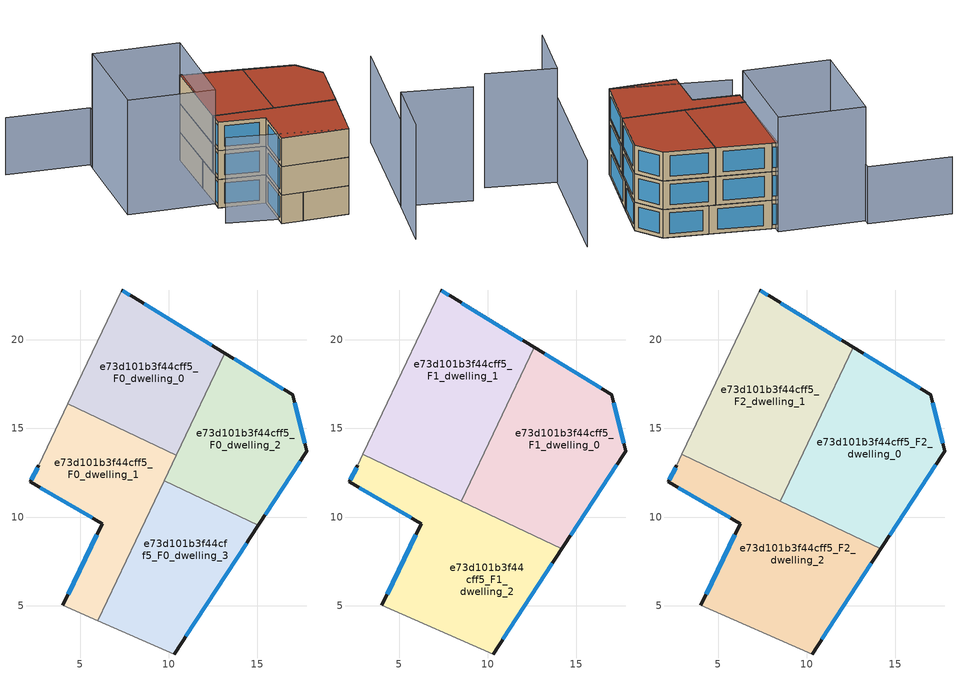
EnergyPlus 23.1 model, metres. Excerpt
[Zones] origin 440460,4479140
e73d101b3f44cff5_F0_dwelling_0
 floor ground (EU_floor_Construction): 10.42,13.48 13.16,19.25 7.88,22.48 7.34,22.82 4.29,16.39 z0
 wall outside (EU_wall_Construction): 7.34,22.82 7.88,22.48 13.16,19.25 z0:3
 wall to e73d101b3f44cff5_F0_dwelling_1 (EU_wall_Construction): 10.42,13.48 4.29,16.39 z0:3
 wall adiabatic (EU_wall_Construction): 4.29,16.39 7.34,22.82 z0:3
 wall to e73d101b3f44cff5_F0_dwelling_2 (EU_wall_Construction): 13.16,19.25 10.42,13.48 z0:3
 window (EU_Window_Construction): 7.41,22.77 7.8,22.53 / 8.61,22.03 12.42,19.7 z0.42:2.58
e73d101b3f44cff5_F0_dwelling_1
 floor ground (EU_floor_Construction): 6,4.15 10.42,13.48 4.29,16.39 2.65,12.92 2.18,11.98 6.26,9.63 4.01,5.02 z0
 wall outside (EU_wall_Construction): 4.01,5.02 6.26,9.63 2.18,11.98 2.65,12.92 z0:3
 wall adiabatic (EU_wall_Construction): 2.65,12.92 4.29,16.39 / 6,4.15 4.01,5.02 z0:3
 wall to e73d101b3f44cff5_F0_dwelling_3 (EU_wall_Construction): 9.75,12.06 6,4.15 z0:3
 wall to e73d101b3f44cff5_F0_dwelling_2 (EU_wall_Construction): 10.42,13.48 9.75,12.06 z0:3
 window (EU_Window_Construction): 5.69,9.95 2.74,11.65 / 2.24,12.11 2.59,12.79 / 4.32,5.66 5.94,8.99 z0.42:2.58
e73d101b3f44cff5_F0_dwelling_2
 floor ground (EU_floor_Construction): 15.05,9.54 17.78,13.72 17.01,16.9 13.16,19.25 9.75,12.06 z0
 wall outside (EU_wall_Construction): 13.16,19.25 17.01,16.9 17.78,13.72 15.05,9.54 z0:3
 wall to e73d101b3f44cff5_F0_dwelling_3 (EU_wall_Construction): 15.05,9.54 9.75,12.06 z0:3
 window (EU_Window_Construction): 13.69,18.93 16.47,17.23 / 17.11,16.46 17.68,14.16 / 17.41,13.14 15.43,10.12 z0.42:2.58
e73d101b3f44cff5_F0_dwelling_3
 floor ground (EU_floor_Construction): 10.3,2.27 15.05,9.54 9.75,12.06 6,4.15 z0
 wall outside (EU_wall_Construction): 15.05,9.54 10.3,2.27 z0:3
 wall adiabatic (EU_wall_Construction): 10.3,2.27 6,4.15 z0:3
 window (EU_Window_Construction): 14.39,8.53 10.96,3.28 z0.42:2.58
e73d101b3f44cff5_F1_dwelling_0
 floor to e73d101b3f44cff5_F0_dwelling_2 (EU_floor_Construction): 15.05,9.54 17.78,13.72 17.01,16.9 13.16,19.25 9.75,12.06 z3
 floor to e73d101b3f44cff5_F0_dwelling_0 (EU_floor_Construction): 10.42,13.48 13.16,19.25 12.61,19.59 9.84,13.76 z3
 floor to e73d101b3f44cff5_F0_dwelling_3 (EU_floor_Construction): 14.18,8.21 15.05,9.54 9.75,12.06 9.07,10.63 z3
 floor to e73d101b3f44cff5_F0_dwelling_1 (EU_floor_Construction): 9.07,10.63 10.42,13.48 9.84,13.76 8.49,10.9 z3
 wall outside (EU_wall_Construction): 12.61,19.59 17.01,16.9 17.78,13.72 14.18,8.21 z3:6
 wall to e73d101b3f44cff5_F1_dwelling_1 (EU_wall_Construction): 8.49,10.9 12.61,19.59 z3:6
 wall to e73d101b3f44cff5_F1_dwelling_2 (EU_wall_Construction): 14.18,8.21 8.49,10.9 z3:6
 window (EU_Window_Construction): 17.28,12.96 14.68,8.97 / 13.22,19.22 16.39,17.28 / 17.11,16.46 17.68,14.16 z3.42:5.58
e73d101b3f44cff5_F1_dwelling_1
 floor to e73d101b3f44cff5_F0_dwelling_0 (EU_floor_Construction): 9.84,13.76 12.61,19.59 7.88,22.48 7.34,22.82 4.29,16.39 z3
 floor to e73d101b3f44cff5_F0_dwelling_1 (EU_floor_Construction): 8.49,10.9 9.84,13.76 4.29,16.39 2.94,13.53 z3
 wall outside (EU_wall_Construction): 7.34,22.82 7.88,22.48 12.61,19.59 z3:6
 wall adiabatic (EU_wall_Construction): 2.94,13.53 7.34,22.82 z3:6
 wall to e73d101b3f44cff5_F1_dwelling_2 (EU_wall_Construction): 8.49,10.9 2.94,13.53 z3:6
 window (EU_Window_Construction): 7.41,22.77 7.8,22.53 / 8.53,22.08 11.95,19.99 z3.42:5.58
e73d101b3f44cff5_F1_dwelling_2
 floor to e73d101b3f44cff5_F0_dwelling_1 (EU_floor_Construction): 6,4.15 9.07,10.63 2.94,13.53 2.65,12.92 2.18,11.98 6.26,9.63 4.01,5.02 z3
 floor to e73d101b3f44cff5_F0_dwelling_3 (EU_floor_Construction): 10.3,2.27 14.18,8.21 9.07,10.63 6,4.15 z3
 wall outside (EU_wall_Construction): 14.18,8.21 10.3,2.27 / 4.01,5.02 6.26,9.63 2.18,11.98 2.65,12.92 z3:6
 wall adiabatic (EU_wall_Construction): 2.65,12.92 2.94,13.53 / 10.3,2.27 4.01,5.02 z3:6
 window (EU_Window_Construction): 5.69,9.95 2.74,11.65 / 2.24,12.11 2.59,12.79 / 13.64,7.38 10.84,3.09 / 4.32,5.66 5.94,8.99 z3.42:5.58
e73d101b3f44cff5_F2_dwelling_0
 floor to e73d101b3f44cff5_F1_dwelling_0 (EU_floor_Construction): 14.18,8.21 17.78,13.72 17.01,16.9 12.61,19.59 8.49,10.9 z6
 wall outside (EU_wall_Construction): 12.61,19.59 17.01,16.9 17.78,13.72 14.18,8.21 z6:9
 wall to e73d101b3f44cff5_F2_dwelling_1 (EU_wall_Construction): 8.49,10.9 12.61,19.59 z6:9
 wall to e73d101b3f44cff5_F2_dwelling_2 (EU_wall_Construction): 14.18,8.21 8.49,10.9 z6:9
 window (EU_Window_Construction): 17.28,12.96 14.68,8.97 / 13.22,19.22 16.39,17.28 / 17.11,16.46 17.68,14.16 z6.42:8.58
 roof outside (EU_roof_Construction): 17.01,16.9 17.78,13.72 14.18,8.21 8.49,10.9 12.61,19.59 z9
e73d101b3f44cff5_F2_dwelling_1
 floor to e73d101b3f44cff5_F1_dwelling_1 (EU_floor_Construction): 8.49,10.9 12.61,19.59 7.88,22.48 7.34,22.82 2.94,13.53 z6
 wall outside (EU_wall_Construction): 7.34,22.82 7.88,22.48 12.61,19.59 z6:9
 wall adiabatic (EU_wall_Construction): 2.94,13.53 7.34,22.82 z6:9
 wall to e73d101b3f44cff5_F2_dwelling_2 (EU_wall_Construction): 8.49,10.9 2.94,13.53 z6:9
 window (EU_Window_Construction): 7.41,22.77 7.8,22.53 / 8.53,22.08 11.95,19.99 z6.42:8.58
 roof outside (EU_roof_Construction): 12.61,19.59 8.49,10.9 2.94,13.53 7.34,22.82 7.88,22.48 z9
e73d101b3f44cff5_F2_dwelling_2
 floor to e73d101b3f44cff5_F1_dwelling_2 (EU_floor_Construction): 10.3,2.27 14.18,8.21 2.94,13.53 2.65,12.92 2.18,11.98 6.26,9.63 4.01,5.02 z6
 wall outside (EU_wall_Construction): 14.18,8.21 10.3,2.27 / 4.01,5.02 6.26,9.63 2.18,11.98 2.65,12.92 z6:9
 wall adiabatic (EU_wall_Construction): 2.65,12.92 2.94,13.53 / 10.3,2.27 4.01,5.02 z6:9
 window (EU_Window_Construction): 5.69,9.95 2.74,11.65 / 2.24,12.11 2.59,12.79 / 13.64,7.38 10.84,3.09 / 4.32,5.66 5.94,8.99 z6.42:8.58
 roof outside (EU_roof_Construction): 14.18,8.21 10.3,2.27 4.01,5.02 6.26,9.63 2.18,11.98 2.65,12.92 2.94,13.53 z9
shading: 10.86,-6.49 15.22,0.2 / 15.22,0.2 21.14,-3.66 / -5.22,16.86 0.01,27.33 / 0.01,27.33 7.89,23.39 / 7.89,23.39 2.65,12.92 / 2.65,12.92 -5.22,16.86 z0:12; 0.22,8.86 10.3,2.27 / 13.8,-2 23.71,13.34 z0:9; -7.18,31.83 0.39,28.02 / 0.39,28.02 -4.82,17.66 z0:6
[Building]
EU S2 Campaign: North Axis=0; Terrain=City; Solar Distribution=FullExterior
[Site:Location]
Madrid: Latitude=40.5; Longitude=-3.5; Time Zone=1; Elevation=609
[SizingPeriod:WeatherFileDays]
AnnualSizingPeriod: Begin Month=1; Begin Day of Month=1; End Month=12; End Day of Month=31; Day of Week for Start Day=Monday; Use Weather File Daylight Saving Period=No; Use Weather File Rain and Snow Indicators=No
[MATERIAL]
EU_InternalMass_Material: Roughness=MediumRough; Thickness=0.1; Conductivity=1; Density=1800; Specific Heat=900; Thermal Absorptance=0.9; Solar Absorptance=0.7; Visible Absorptance=0.7
[MATERIAL:NOMASS] Roughness=MediumRough; Thermal Absorptance=0.9; Solar Absorptance=0.7; Visible Absorptance=0.7
Name | Thermal Resistance
EU_wall_NoMass | 1.60022
EU_roof_NoMass | 1.57597
EU_floor_NoMass | 0.470652
[WINDOWMATERIAL:SIMPLEGLAZINGSYSTEM]
EU_Window_SimpleGlazing: UFactor=3.28802; Solar Heat Gain Coefficient=0.85; Visible Transmittance=0.85
[CONSTRUCTION]
EU_wall_Construction: EU_wall_NoMass
EU_roof_Construction: EU_roof_NoMass
EU_floor_Construction: EU_floor_NoMass
EU_InternalMass_Construction: EU_InternalMass_Material
EU_Window_Construction: EU_Window_SimpleGlazing
[ZONE] Type=1; Multiplier=1; Ceiling Height=autocalculate; Floor Area=autocalculate; Part of Total Floor Area=Yes
Name | Volume
e73d101b3f44cff5_F0_dwelling_0 | 137.369
e73d101b3f44cff5_F1_dwelling_0; e73d101b3f44cff5_F2_dwelling_0 | 183.187
e73d101b3f44cff5_F0_dwelling_1; e73d101b3f44cff5_F0_dwelling_3 | 137.385
e73d101b3f44cff5_F1_dwelling_1; e73d101b3f44cff5_F2_dwelling_1 | 183.19
e73d101b3f44cff5_F0_dwelling_2 | 137.386
e73d101b3f44cff5_F1_dwelling_2; e73d101b3f44cff5_F2_dwelling_2 | 183.18
[INTERNALMASS] Construction=EU_InternalMass_Construction
Name | Zone or ZoneList | Surface Area
e73d101b3f44cff5_F0_dwelling_0_EU_InternalMass | e73d101b3f44cff5_F0_dwelling_0 | 45.7897
e73d101b3f44cff5_F0_dwelling_1_EU_InternalMass | e73d101b3f44cff5_F0_dwelling_1 | 45.7951
e73d101b3f44cff5_F0_dwelling_2_EU_InternalMass | e73d101b3f44cff5_F0_dwelling_2 | 45.7954
e73d101b3f44cff5_F0_dwelling_3_EU_InternalMass | e73d101b3f44cff5_F0_dwelling_3 | 45.795
e73d101b3f44cff5_F1_dwelling_0_EU_InternalMass | e73d101b3f44cff5_F1_dwelling_0 | 61.0613
e73d101b3f44cff5_F1_dwelling_1_EU_InternalMass | e73d101b3f44cff5_F1_dwelling_1 | 61.0603
e73d101b3f44cff5_F1_dwelling_2_EU_InternalMass | e73d101b3f44cff5_F1_dwelling_2 | 61.0603
e73d101b3f44cff5_F2_dwelling_0_EU_InternalMass | e73d101b3f44cff5_F2_dwelling_0 | 61.0613
e73d101b3f44cff5_F2_dwelling_1_EU_InternalMass | e73d101b3f44cff5_F2_dwelling_1 | 61.0603
e73d101b3f44cff5_F2_dwelling_2_EU_InternalMass | e73d101b3f44cff5_F2_dwelling_2 | 61.0603
[OTHEREQUIPMENT] Fuel Type=Electricity; Design Level Calculation Method=Watts/Area; Power per Zone Floor Area=1; Fraction Latent=0; Fraction Radiant=0; Fraction Lost=0; Carbon Dioxide Generation Rate=0; EndUse Subcategory=EU_Step8_InternalGains
Name | Zone or ZoneList or Space or SpaceList | Schedule
EU_Step8_InternalGain_e73d101b3f44cff5_F0_dwelling_0_f000 | e73d101b3f44cff5_F0_dwelling_0 | EU_Step8_GainSchedule_e73d101b3f44cff5_F0_dwelling_0_f000
EU_Step8_InternalGain_e73d101b3f44cff5_F0_dwelling_1_f000 | e73d101b3f44cff5_F0_dwelling_1 | EU_Step8_GainSchedule_e73d101b3f44cff5_F0_dwelling_1_f000
EU_Step8_InternalGain_e73d101b3f44cff5_F0_dwelling_2_f000 | e73d101b3f44cff5_F0_dwelling_2 | EU_Step8_GainSchedule_e73d101b3f44cff5_F0_dwelling_2_f000
EU_Step8_InternalGain_e73d101b3f44cff5_F0_dwelling_3_f000 | e73d101b3f44cff5_F0_dwelling_3 | EU_Step8_GainSchedule_e73d101b3f44cff5_F0_dwelling_3_f000
EU_Step8_InternalGain_e73d101b3f44cff5_F1_dwelling_0_f000 | e73d101b3f44cff5_F1_dwelling_0 | EU_Step8_GainSchedule_e73d101b3f44cff5_F1_dwelling_0_f000
EU_Step8_InternalGain_e73d101b3f44cff5_F1_dwelling_1_f000 | e73d101b3f44cff5_F1_dwelling_1 | EU_Step8_GainSchedule_e73d101b3f44cff5_F1_dwelling_1_f000
EU_Step8_InternalGain_e73d101b3f44cff5_F1_dwelling_2_f000 | e73d101b3f44cff5_F1_dwelling_2 | EU_Step8_GainSchedule_e73d101b3f44cff5_F1_dwelling_2_f000
EU_Step8_InternalGain_e73d101b3f44cff5_F2_dwelling_0_f000 | e73d101b3f44cff5_F2_dwelling_0 | EU_Step8_GainSchedule_e73d101b3f44cff5_F2_dwelling_0_f000
EU_Step8_InternalGain_e73d101b3f44cff5_F2_dwelling_1_f000 | e73d101b3f44cff5_F2_dwelling_1 | EU_Step8_GainSchedule_e73d101b3f44cff5_F2_dwelling_1_f000
EU_Step8_InternalGain_e73d101b3f44cff5_F2_dwelling_2_f000 | e73d101b3f44cff5_F2_dwelling_2 | EU_Step8_GainSchedule_e73d101b3f44cff5_F2_dwelling_2_f000
[ZONEVENTILATION:DESIGNFLOWRATE] Schedule=EU_AlwaysOn; Design Flow Rate Calculation Method=AirChanges/Hour; Air Changes per Hour=0.480704; Ventilation Type=Natural; Fan Pressure Rise=0; Fan Total Efficiency=1; Constant Term Coefficient=1; Temperature Term Coefficient=0; Velocity Term Coefficient=0; Velocity Squared Term Coefficient=0; Minimum Indoor Temperature=-100; Maximum Indoor Temperature=100; Delta Temperature=-100; Minimum Outdoor Temperature=-100; Maximum Outdoor Temperature=100; Maximum Wind Speed=40
Name | Zone or ZoneList or Space or SpaceList
EU_ConstantAir_e73d101b3f44cff5_F0_dwelling_0 | e73d101b3f44cff5_F0_dwelling_0
EU_ConstantAir_e73d101b3f44cff5_F0_dwelling_1 | e73d101b3f44cff5_F0_dwelling_1
EU_ConstantAir_e73d101b3f44cff5_F0_dwelling_2 | e73d101b3f44cff5_F0_dwelling_2
EU_ConstantAir_e73d101b3f44cff5_F0_dwelling_3 | e73d101b3f44cff5_F0_dwelling_3
EU_ConstantAir_e73d101b3f44cff5_F1_dwelling_0 | e73d101b3f44cff5_F1_dwelling_0
EU_ConstantAir_e73d101b3f44cff5_F1_dwelling_1 | e73d101b3f44cff5_F1_dwelling_1
EU_ConstantAir_e73d101b3f44cff5_F1_dwelling_2 | e73d101b3f44cff5_F1_dwelling_2
EU_ConstantAir_e73d101b3f44cff5_F2_dwelling_0 | e73d101b3f44cff5_F2_dwelling_0
EU_ConstantAir_e73d101b3f44cff5_F2_dwelling_1 | e73d101b3f44cff5_F2_dwelling_1
EU_ConstantAir_e73d101b3f44cff5_F2_dwelling_2 | e73d101b3f44cff5_F2_dwelling_2
[HVACTEMPLATE:THERMOSTAT] Constant Heating Setpoint=20; Constant Cooling Setpoint=50
EU_HeatOnly_e73d101b3f44cff5_F0_dwelling_0; EU_HeatOnly_e73d101b3f44cff5_F0_dwelling_1; EU_HeatOnly_e73d101b3f44cff5_F0_dwelling_2; EU_HeatOnly_e73d101b3f44cff5_F0_dwelling_3; EU_HeatOnly_e73d101b3f44cff5_F1_dwelling_0; EU_HeatOnly_e73d101b3f44cff5_F1_dwelling_1; EU_HeatOnly_e73d101b3f44cff5_F1_dwelling_2; EU_HeatOnly_e73d101b3f44cff5_F2_dwelling_0; EU_HeatOnly_e73d101b3f44cff5_F2_dwelling_1; EU_HeatOnly_e73d101b3f44cff5_F2_dwelling_2
[HVACTEMPLATE:ZONE:IDEALLOADSAIRSYSTEM] System Availability Schedule=EU_AlwaysOn; Maximum Heating Supply Air Temperature=50; Minimum Cooling Supply Air Temperature=13; Maximum Heating Supply Air Humidity Ratio=0.0156; Minimum Cooling Supply Air Humidity Ratio=0.0077; Heating Limit=NoLimit; Cooling Limit=NoLimit; Heating Availability Schedule=EU_AlwaysOn; Cooling Availability Schedule=EU_CoolingOff; Dehumidification Control Type=ConstantSensibleHeatRatio; Cooling Sensible Heat Ratio=0.7; Dehumidification Setpoint=60; Humidification Control Type=None; Humidification Setpoint=30; Outdoor Air Method=None; Outdoor Air Flow Rate per Person=0.00944; Outdoor Air Flow Rate per Zone Floor Area=0; Outdoor Air Flow Rate per Zone=0; Demand Controlled Ventilation Type=None; Outdoor Air Economizer Type=NoEconomizer; Heat Recovery Type=None; Sensible Heat Recovery Effectiveness=0.7; Latent Heat Recovery Effectiveness=0.65
Name | Template Thermostat
e73d101b3f44cff5_F0_dwelling_0 | EU_HeatOnly_e73d101b3f44cff5_F0_dwelling_0
e73d101b3f44cff5_F0_dwelling_1 | EU_HeatOnly_e73d101b3f44cff5_F0_dwelling_1
e73d101b3f44cff5_F0_dwelling_2 | EU_HeatOnly_e73d101b3f44cff5_F0_dwelling_2
e73d101b3f44cff5_F0_dwelling_3 | EU_HeatOnly_e73d101b3f44cff5_F0_dwelling_3
e73d101b3f44cff5_F1_dwelling_0 | EU_HeatOnly_e73d101b3f44cff5_F1_dwelling_0
e73d101b3f44cff5_F1_dwelling_1 | EU_HeatOnly_e73d101b3f44cff5_F1_dwelling_1
e73d101b3f44cff5_F1_dwelling_2 | EU_HeatOnly_e73d101b3f44cff5_F1_dwelling_2
e73d101b3f44cff5_F2_dwelling_0 | EU_HeatOnly_e73d101b3f44cff5_F2_dwelling_0
e73d101b3f44cff5_F2_dwelling_1 | EU_HeatOnly_e73d101b3f44cff5_F2_dwelling_1
e73d101b3f44cff5_F2_dwelling_2 | EU_HeatOnly_e73d101b3f44cff5_F2_dwelling_2
[SIZING:ZONE] Zone Cooling Design Supply Air Temperature Input Method=SupplyAirTemperature; Zone Cooling Design Supply Air Temperature=13; Zone Heating Design Supply Air Temperature Input Method=SupplyAirTemperature; Zone Heating Design Supply Air Temperature=50; Zone Cooling Design Supply Air Humidity Ratio=0.008; Zone Heating Design Supply Air Humidity Ratio=0.008; Cooling Design Air Flow Method=DesignDay; Cooling Design Air Flow Rate=0; Cooling Minimum Air Flow per Zone Floor Area=0.000762; Cooling Minimum Air Flow=0; Cooling Minimum Air Flow Fraction=0.2; Heating Design Air Flow Method=DesignDay; Heating Design Air Flow Rate=0; Heating Maximum Air Flow per Zone Floor Area=0.002032; Heating Maximum Air Flow=0.141576; Heating Maximum Air Flow Fraction=0.3; Account for Dedicated Outdoor Air System=No; Dedicated Outdoor Air System Control Strategy=NeutralSupplyAir; Dedicated Outdoor Air Low Setpoint Temperature for Design=autosize; Dedicated Outdoor Air High Setpoint Temperature for Design=autosize; Zone Load Sizing Method=Sensible Load Only No Latent Load; Zone Latent Cooling Design Supply Air Humidity Ratio Input Method=HumidityRatioDifference; Zone Cooling Design Supply Air Humidity Ratio Difference=0.005; Zone Latent Heating Design Supply Air Humidity Ratio Input Method=HumidityRatioDifference; Zone Humidification Design Supply Air Humidity Ratio Difference=0.005
e73d101b3f44cff5_F0_dwelling_0; e73d101b3f44cff5_F0_dwelling_1; e73d101b3f44cff5_F0_dwelling_2; e73d101b3f44cff5_F0_dwelling_3; e73d101b3f44cff5_F1_dwelling_0; e73d101b3f44cff5_F1_dwelling_1; e73d101b3f44cff5_F1_dwelling_2; e73d101b3f44cff5_F2_dwelling_0; e73d101b3f44cff5_F2_dwelling_1; e73d101b3f44cff5_F2_dwelling_2
[SCHEDULE:CONSTANT]
Name | Hourly Value
EU_AlwaysOn | 1
EU_CoolingOff | 0
[SCHEDULE:FILE] Column Number=1; Rows to Skip at Top=0; Number of Hours of Data=8760; Column Separator=Comma; Interpolate to Timestep=No; Minutes per Item=60; Adjust Schedule for Daylight Savings=Yes
Name | File
EU_Step8_GainSchedule_e73d101b3f44cff5_F0_dwelling_0_f000 | ../../schedules/e73d101b3f44cff5/e73d101b3f44cff5_F0_dwelling_0_f000_gain.csv
EU_Step8_GainSchedule_e73d101b3f44cff5_F0_dwelling_1_f000 | ../../schedules/e73d101b3f44cff5/e73d101b3f44cff5_F0_dwelling_1_f000_gain.csv
EU_Step8_GainSchedule_e73d101b3f44cff5_F0_dwelling_2_f000 | ../../schedules/e73d101b3f44cff5/e73d101b3f44cff5_F0_dwelling_2_f000_gain.csv
EU_Step8_GainSchedule_e73d101b3f44cff5_F0_dwelling_3_f000 | ../../schedules/e73d101b3f44cff5/e73d101b3f44cff5_F0_dwelling_3_f000_gain.csv
EU_Step8_GainSchedule_e73d101b3f44cff5_F1_dwelling_0_f000 | ../../schedules/e73d101b3f44cff5/e73d101b3f44cff5_F1_dwelling_0_f000_gain.csv
EU_Step8_GainSchedule_e73d101b3f44cff5_F1_dwelling_1_f000 | ../../schedules/e73d101b3f44cff5/e73d101b3f44cff5_F1_dwelling_1_f000_gain.csv
EU_Step8_GainSchedule_e73d101b3f44cff5_F1_dwelling_2_f000 | ../../schedules/e73d101b3f44cff5/e73d101b3f44cff5_F1_dwelling_2_f000_gain.csv
EU_Step8_GainSchedule_e73d101b3f44cff5_F2_dwelling_0_f000 | ../../schedules/e73d101b3f44cff5/e73d101b3f44cff5_F2_dwelling_0_f000_gain.csv
EU_Step8_GainSchedule_e73d101b3f44cff5_F2_dwelling_1_f000 | ../../schedules/e73d101b3f44cff5/e73d101b3f44cff5_F2_dwelling_1_f000_gain.csv
EU_Step8_GainSchedule_e73d101b3f44cff5_F2_dwelling_2_f000 | ../../schedules/e73d101b3f44cff5/e73d101b3f44cff5_F2_dwelling_2_f000_gain.csv
